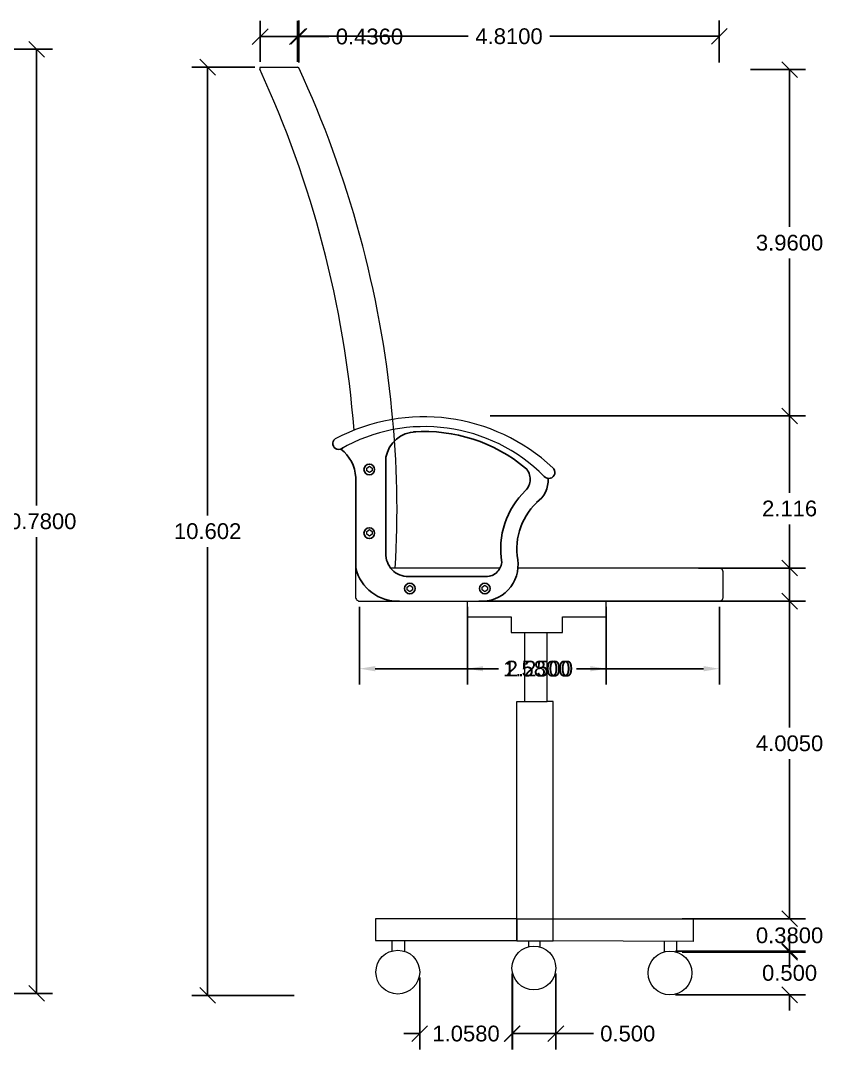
# Model space of a CAD drawing. Header units: centimetres. Extents: x -239 to 1959, y -161 to 626.
# Drawn here: x 446.77 to 455.93, y -123.02 to -111.26 of the extents above; entities that cross this region are included whole.
import ezdxf

# ---------------------------------------------------------------- set-up
doc = ezdxf.new("R2010")
doc.units = ezdxf.units.CM
doc.header["$MEASUREMENT"] = 0
doc.styles.get("Standard").update_dxf_attribs({"font": 'Arial.ttf'})
doc.dimstyles.get("Standard").update_dxf_attribs({"dimtxt": 0.18, "dimasz": 0.18, "dimexe": 0.18, "dimexo": 0.0625, "dimgap": 0.09, "dimtad": 0, "dimtih": 1, "dimtoh": 1, "dimdec": 4, "dimzin": 0, "dimdsep": 46, "dimtxsty": 'Standard', "dimcen": 0.09, "dimadec": 0, "dimazin": 0, "dimtfac": 1, "dimtdec": 4, "dimtofl": 0, "dimtmove": 0, "dimatfit": 3, "dimfxl": 1, "dimtolj": 1, "dimtzin": 0, "dimarcsym": 0})

# ---------------------------------------------------------------- blocks, each defined once
blk = doc.blocks.new('_Oblique')
at = {"color": 0, "linetype": 'ByBlock', "lineweight": -2}
blk.add_line((-0.5, -0.5), (0.5, 0.5), dxfattribs=at)
blk = doc.blocks.new('*D143')
at = {"color": 0, "lineweight": -2, "transparency": 16777216}
for p, q in [((446.299, -111.592), (447.133, -111.592)), ((446.953, -111.592), (446.953, -116.803)), ((446.953, -122.376), (446.953, -117.165)), ((446.299, -122.376), (447.133, -122.376))]:
    blk.add_line(p, q, dxfattribs=at)
at = {"layer": 'Defpoints', "color": 0, "transparency": 16777216}
for p in [(446.237, -111.592), (446.237, -122.376), (446.953, -122.376)]:
    blk.add_point(p, dxfattribs=at)
at = {"color": 0, "lineweight": -2, "transparency": 16777216, "xscale": 0.18, "yscale": 0.18, "zscale": 0.18}
for p, rotation in [((446.953, -111.592), 90), ((446.953, -122.376), 270)]:
    blk.add_blockref('_Oblique', p, dxfattribs=dict(at, rotation=rotation))
at = {"color": 0, "transparency": 16777216, "insert": (446.953, -116.984), "char_height": 0.18, "attachment_point": 5}
blk.add_mtext('\\A1;10.7800', dxfattribs=at)
blk = doc.blocks.new('*D144')
at = {"color": 0, "lineweight": -2, "transparency": 16777216}
for p, q in [((451.328, -122.195), (451.328, -123.015)), ((452.386, -122.195), (452.386, -123.015)), ((451.328, -122.835), (451.148, -122.835)), ((452.386, -122.835), (452.566, -122.835))]:
    blk.add_line(p, q, dxfattribs=at)
at = {"layer": 'Defpoints', "color": 0, "transparency": 16777216}
for p in [(451.328, -122.133), (452.386, -122.133), (452.386, -122.835)]:
    blk.add_point(p, dxfattribs=at)
at = {"color": 0, "lineweight": -2, "transparency": 16777216, "xscale": 0.18, "yscale": 0.18, "zscale": 0.18}
blk.add_blockref('_Oblique', (451.328, -122.835), dxfattribs=at)
at = {"color": 0, "lineweight": -2, "transparency": 16777216, "xscale": 0.18, "yscale": 0.18, "zscale": 0.18, "rotation": 180}
blk.add_blockref('_Oblique', (452.386, -122.835), dxfattribs=at)
at = {"color": 0, "transparency": 16777216, "insert": (451.857, -122.835), "char_height": 0.18, "attachment_point": 5}
blk.add_mtext('\\A1;1.0580', dxfattribs=at)
blk = doc.blocks.new('*D145')
at = {"color": 0, "lineweight": -2, "transparency": 16777216}
for p, q in [((452.382, -122.148), (452.382, -123.015)), ((452.882, -122.148), (452.882, -123.015)), ((452.382, -122.835), (452.882, -122.835)), ((452.882, -122.835), (453.312, -122.835))]:
    blk.add_line(p, q, dxfattribs=at)
at = {"layer": 'Defpoints', "color": 0, "transparency": 16777216}
for p in [(452.382, -122.086), (452.882, -122.086), (452.882, -122.835)]:
    blk.add_point(p, dxfattribs=at)
at = {"color": 0, "lineweight": -2, "transparency": 16777216, "xscale": 0.18, "yscale": 0.18, "zscale": 0.18, "rotation": 180}
blk.add_blockref('_Oblique', (452.382, -122.835), dxfattribs=at)
at = {"color": 0, "lineweight": -2, "transparency": 16777216, "xscale": 0.18, "yscale": 0.18, "zscale": 0.18}
blk.add_blockref('_Oblique', (452.882, -122.835), dxfattribs=at)
at = {"color": 0, "transparency": 16777216, "insert": (453.704, -122.835), "char_height": 0.18, "attachment_point": 5}
blk.add_mtext('\\A1;0.500', dxfattribs=at)
blk = doc.blocks.new('*D166')
at = {"color": 0, "lineweight": -2, "transparency": 16777216}
for p, q in [((449.506, -111.734), (449.506, -111.267)), ((449.932, -111.734), (449.932, -111.267)), ((449.506, -111.447), (449.932, -111.447)), ((449.932, -111.447), (450.292, -111.447))]:
    blk.add_line(p, q, dxfattribs=at)
at = {"layer": 'Defpoints', "color": 0, "transparency": 16777216}
for p in [(449.932, -111.447), (449.506, -111.796), (449.932, -111.796)]:
    blk.add_point(p, dxfattribs=at)
at = {"color": 0, "lineweight": -2, "transparency": 16777216, "xscale": 0.18, "yscale": 0.18, "zscale": 0.18, "rotation": 180}
blk.add_blockref('_Oblique', (449.506, -111.447), dxfattribs=at)
at = {"color": 0, "lineweight": -2, "transparency": 16777216, "xscale": 0.18, "yscale": 0.18, "zscale": 0.18}
blk.add_blockref('_Oblique', (449.932, -111.447), dxfattribs=at)
at = {"color": 0, "transparency": 16777216, "insert": (450.754, -111.447), "char_height": 0.18, "attachment_point": 5}
blk.add_mtext('\\A1;0.4360', dxfattribs=at)
blk = doc.blocks.new('*D167')
at = {"color": 0, "lineweight": -2, "transparency": 16777216}
for p, q in [((449.947, -111.743), (449.947, -111.264)), ((454.749, -111.743), (454.749, -111.264)), ((449.947, -111.444), (451.881, -111.444)), ((454.749, -111.444), (452.815, -111.444))]:
    blk.add_line(p, q, dxfattribs=at)
at = {"layer": 'Defpoints', "color": 0, "transparency": 16777216}
for p in [(454.749, -111.444), (449.947, -111.805), (454.749, -111.805)]:
    blk.add_point(p, dxfattribs=at)
at = {"color": 0, "lineweight": -2, "transparency": 16777216, "xscale": 0.18, "yscale": 0.18, "zscale": 0.18, "rotation": 180}
blk.add_blockref('_Oblique', (449.947, -111.444), dxfattribs=at)
at = {"color": 0, "lineweight": -2, "transparency": 16777216, "xscale": 0.18, "yscale": 0.18, "zscale": 0.18}
blk.add_blockref('_Oblique', (454.749, -111.444), dxfattribs=at)
at = {"color": 0, "transparency": 16777216, "insert": (452.348, -111.444), "char_height": 0.18, "attachment_point": 5}
blk.add_mtext('\\A1;4.8100', dxfattribs=at)
blk = doc.blocks.new('*D168')
at = {"color": 0, "lineweight": -2, "transparency": 16777216}
for p, q in [((450.64, -117.959), (450.64, -118.847)), ((454.75, -117.959), (454.75, -118.847)), ((450.82, -118.667), (452.229, -118.667)), ((454.57, -118.667), (453.161, -118.667))]:
    blk.add_line(p, q, dxfattribs=at)
at = {"color": 0, "transparency": 16777216}
for points in [[(450.82, -118.637), (450.82, -118.697), (450.64, -118.667)], [(454.57, -118.637), (454.57, -118.697), (454.75, -118.667)]]:
    blk.add_solid(points, dxfattribs=at)
at = {"layer": 'Defpoints', "color": 0, "transparency": 16777216}
for p in [(450.64, -117.896), (454.75, -117.896), (454.75, -118.667)]:
    blk.add_point(p, dxfattribs=at)
at = {"color": 0, "transparency": 16777216, "insert": (452.695, -118.667), "char_height": 0.18, "attachment_point": 5}
blk.add_mtext('\\A1;2.2500', dxfattribs=at)
blk = doc.blocks.new('*D169')
at = {"color": 0, "lineweight": -2, "transparency": 16777216}
for p, q in [((451.872, -117.959), (451.872, -118.847)), ((453.458, -117.959), (453.458, -118.847)), ((452.052, -118.667), (452.21, -118.667)), ((453.278, -118.667), (453.12, -118.667))]:
    blk.add_line(p, q, dxfattribs=at)
at = {"color": 0, "transparency": 16777216}
for points in [[(452.052, -118.637), (452.052, -118.697), (451.872, -118.667)], [(453.278, -118.637), (453.278, -118.697), (453.458, -118.667)]]:
    blk.add_solid(points, dxfattribs=at)
at = {"layer": 'Defpoints', "color": 0, "transparency": 16777216}
for p in [(451.872, -117.896), (453.458, -117.896), (453.458, -118.667)]:
    blk.add_point(p, dxfattribs=at)
at = {"color": 0, "transparency": 16777216, "insert": (452.665, -118.667), "char_height": 0.18, "attachment_point": 5}
blk.add_mtext('\\A1;1.5800', dxfattribs=at)
blk = doc.blocks.new('*D146')
at = {"color": 0, "lineweight": -2, "transparency": 16777216}
for p, q in [((449.444, -111.796), (448.726, -111.796)), ((448.906, -111.796), (448.906, -116.916)), ((448.906, -122.398), (448.906, -117.278)), ((449.893, -122.398), (448.726, -122.398))]:
    blk.add_line(p, q, dxfattribs=at)
at = {"layer": 'Defpoints', "color": 0, "transparency": 16777216}
for p in [(449.506, -111.796), (448.906, -122.398), (449.955, -122.398)]:
    blk.add_point(p, dxfattribs=at)
at = {"color": 0, "lineweight": -2, "transparency": 16777216, "xscale": 0.18, "yscale": 0.18, "zscale": 0.18}
for p, rotation in [((448.906, -111.796), 90), ((448.906, -122.398), 270)]:
    blk.add_blockref('_Oblique', p, dxfattribs=dict(at, rotation=rotation))
at = {"color": 0, "transparency": 16777216, "insert": (448.906, -117.097), "char_height": 0.18, "attachment_point": 5}
blk.add_mtext('\\A1;10.602', dxfattribs=at)
blk = doc.blocks.new('*D147')
at = {"color": 0, "lineweight": -2, "transparency": 16777216}
for p, q in [((455.552, -121.892), (455.552, -121.712)), ((454.248, -121.892), (455.732, -121.892)), ((454.248, -122.392), (455.732, -122.392)), ((455.552, -122.392), (455.552, -122.572))]:
    blk.add_line(p, q, dxfattribs=at)
at = {"layer": 'Defpoints', "color": 0, "transparency": 16777216}
for p in [(454.185, -121.892), (455.552, -121.892), (454.185, -122.392)]:
    blk.add_point(p, dxfattribs=at)
at = {"color": 0, "lineweight": -2, "transparency": 16777216, "xscale": 0.18, "yscale": 0.18, "zscale": 0.18}
for p, rotation in [((455.552, -121.892), 270), ((455.552, -122.392), 90)]:
    blk.add_blockref('_Oblique', p, dxfattribs=dict(at, rotation=rotation))
at = {"color": 0, "transparency": 16777216, "insert": (455.552, -122.142), "char_height": 0.18, "attachment_point": 5}
blk.add_mtext('\\A1;0.500', dxfattribs=at)
blk = doc.blocks.new('*D170')
at = {"color": 0, "lineweight": -2, "transparency": 16777216}
for p, q in [((455.552, -121.522), (455.552, -121.342)), ((454.324, -121.522), (455.732, -121.522)), ((454.324, -121.904), (455.732, -121.904)), ((455.552, -121.904), (455.552, -122.084))]:
    blk.add_line(p, q, dxfattribs=at)
at = {"layer": 'Defpoints', "color": 0, "transparency": 16777216}
for p in [(454.262, -121.522), (455.552, -121.522), (454.262, -121.904)]:
    blk.add_point(p, dxfattribs=at)
at = {"color": 0, "lineweight": -2, "transparency": 16777216, "xscale": 0.18, "yscale": 0.18, "zscale": 0.18}
for p, rotation in [((455.552, -121.522), 270), ((455.552, -121.904), 90)]:
    blk.add_blockref('_Oblique', p, dxfattribs=dict(at, rotation=rotation))
at = {"color": 0, "transparency": 16777216, "insert": (455.552, -121.713), "char_height": 0.18, "attachment_point": 5}
blk.add_mtext('\\A1;0.3800', dxfattribs=at)
blk = doc.blocks.new('*D171')
at = {"color": 0, "lineweight": -2, "transparency": 16777216}
for p, q in [((454.512, -117.518), (455.732, -117.518)), ((455.552, -117.518), (455.552, -119.339)), ((455.552, -121.522), (455.552, -119.701)), ((454.512, -121.522), (455.732, -121.522))]:
    blk.add_line(p, q, dxfattribs=at)
at = {"layer": 'Defpoints', "color": 0, "transparency": 16777216}
for p in [(454.449, -117.518), (455.552, -117.518), (454.449, -121.522)]:
    blk.add_point(p, dxfattribs=at)
at = {"color": 0, "lineweight": -2, "transparency": 16777216, "xscale": 0.18, "yscale": 0.18, "zscale": 0.18}
for p, rotation in [((455.552, -117.518), 90), ((455.552, -121.522), 270)]:
    blk.add_blockref('_Oblique', p, dxfattribs=dict(at, rotation=rotation))
at = {"color": 0, "transparency": 16777216, "insert": (455.552, -119.52), "char_height": 0.18, "attachment_point": 5}
blk.add_mtext('\\A1;4.0050', dxfattribs=at)
blk = doc.blocks.new('*D172')
at = {"color": 0, "lineweight": -2, "transparency": 16777216}
for p, q in [((452.131, -115.78), (455.732, -115.78)), ((455.552, -115.78), (455.552, -116.657)), ((455.552, -117.896), (455.552, -117.019)), ((452.131, -117.896), (455.732, -117.896))]:
    blk.add_line(p, q, dxfattribs=at)
at = {"layer": 'Defpoints', "color": 0, "transparency": 16777216}
for p in [(452.069, -115.78), (455.552, -115.78), (452.069, -117.896)]:
    blk.add_point(p, dxfattribs=at)
at = {"color": 0, "lineweight": -2, "transparency": 16777216, "xscale": 0.18, "yscale": 0.18, "zscale": 0.18}
for p, rotation in [((455.552, -115.78), 90), ((455.552, -117.896), 270)]:
    blk.add_blockref('_Oblique', p, dxfattribs=dict(at, rotation=rotation))
at = {"color": 0, "transparency": 16777216, "insert": (455.552, -116.838), "char_height": 0.18, "attachment_point": 5}
blk.add_mtext('\\A1;2.116', dxfattribs=at)
blk = doc.blocks.new('*D148')
at = {"color": 0, "lineweight": -2, "transparency": 16777216}
for p, q in [((455.104, -111.824), (455.732, -111.824)), ((455.552, -111.824), (455.552, -113.621)), ((455.552, -115.78), (455.552, -113.983)), ((455.49, -115.78), (455.372, -115.78))]:
    blk.add_line(p, q, dxfattribs=at)
at = {"layer": 'Defpoints', "color": 0, "transparency": 16777216}
for p in [(455.042, -111.824), (455.552, -111.824), (455.552, -115.78)]:
    blk.add_point(p, dxfattribs=at)
at = {"color": 0, "lineweight": -2, "transparency": 16777216, "xscale": 0.18, "yscale": 0.18, "zscale": 0.18}
for p, rotation in [((455.552, -111.824), 90), ((455.552, -115.78), 270)]:
    blk.add_blockref('_Oblique', p, dxfattribs=dict(at, rotation=rotation))
at = {"color": 0, "transparency": 16777216, "insert": (455.552, -113.802), "char_height": 0.18, "attachment_point": 5}
blk.add_mtext('\\A1;3.9600', dxfattribs=at)

msp = doc.modelspace()

# ---------------------------------------------------------------- linework, layer by layer
at = {"lineweight": 5}
for p, q in [((449.50622, -111.79614), (449.93235, -111.79614)), ((454.79507, -117.84639), (454.79507, -117.56948)), ((452.5264, -119.04239), (452.78249, -119.04239)), ((452.43652, -121.52219), (450.82355, -121.52219)), ((450.82355, -121.52219), (450.82355, -121.77119)), ((452.43652, -121.77119), (452.43652, -121.52219)), ((452.43652, -121.52219), (452.43652, -121.77353)), ((452.83652, -121.52219), (454.44948, -121.52219)), ((452.85283, -121.77353), (452.85283, -121.52219)), ((454.44948, -121.52219), (454.44948, -121.78159)), ((450.82355, -121.77119), (452.43652, -121.77119)), ((451.01066, -121.77119), (451.01066, -121.89175)), ((451.15408, -121.77119), (451.15408, -121.89445)), ((452.43652, -121.77353), (452.85283, -121.77353)), ((452.57071, -121.77353), (452.57071, -121.84325)), ((452.69843, -121.77353), (452.69843, -121.84637)), ((454.44948, -121.78159), (452.85283, -121.77353)), ((454.11812, -121.77992), (454.11812, -121.90132)), ((454.26154, -121.78064), (454.26154, -121.90402))]:
    msp.add_line(p, q, dxfattribs=at)
for p, q in [((450.94235, -116.25268), (450.94235, -117.37457)), ((450.59709, -116.48169), (450.59939, -117.52185)), ((451.2252, -117.61246), (452.0686, -117.61246))]:
    msp.add_line(p, q)
for points in [[(450.72329, -116.3751), (450.75329, -116.3526), (450.78329, -116.3751), (450.78329, -116.4051), (450.75329, -116.4276), (450.72329, -116.4051), (450.72329, -116.3751)], [(450.72329, -117.101), (450.75329, -117.0785), (450.78329, -117.101), (450.78329, -117.131), (450.75329, -117.1535), (450.72329, -117.131), (450.72329, -117.101)], [(450.59938, -117.51787), (450.59507, -117.51787), (450.59507, -117.84639)], [(452.24558, -117.51787), (450.99628, -117.51787)], [(454.7493, -117.51787), (452.44992, -117.51787)], [(451.18468, -117.73609), (451.21468, -117.71359), (451.24468, -117.73609), (451.24468, -117.76609), (451.21468, -117.78859), (451.18468, -117.76609), (451.18468, -117.73609)], [(452.04305, -117.73609), (452.07305, -117.71359), (452.10305, -117.73609), (452.10305, -117.76609), (452.07305, -117.78859), (452.04305, -117.76609), (452.04305, -117.73609)], [(450.63996, -117.89614), (454.75017, -117.89614)], [(451.87181, -117.89614), (451.87181, -118.07506), (452.37181, -118.07506), (452.37181, -118.25441), (452.95841, -118.25441), (452.95841, -118.07506), (453.45841, -118.07506), (453.45841, -117.89614)], [(452.5264, -118.25441), (452.5264, -119.04239)], [(452.78249, -119.04239), (452.78249, -118.25441)], [(452.43652, -121.52219), (452.43652, -119.04239), (452.5264, -119.04239)], [(452.43652, -121.52219), (452.85283, -121.52219), (452.85283, -119.04239), (452.78249, -119.04239)]]:
    msp.add_lwpolyline(points, dxfattribs=at)
for centre in [(450.75212, -116.39121), (450.75212, -117.11884), (451.21473, -117.75126), (452.0719, -117.75126)]:
    msp.add_circle(centre, 0.06123)
for centre in [(452.63159, -122.08572), (451.07786, -122.13255), (454.18532, -122.14212)]:
    msp.add_circle(centre, 0.25, dxfattribs=at)
for centre, radius, start, end in [((449.52696, -111.81309), 0.02679, 140.744434, 190.27355), ((438.52099, -116.89031), 12.0947, 4.496098, 24.79631), ((449.92553, -111.82349), 0.02818, 40.428995, 76.008997), ((438.97322, -116.89031), 12.0947, 5.550114, 24.862374), ((439.95674, -116.85172), 11.1122, 356.563182, 5.84253), ((451.37441, -117.94519), 2.15535, 46.902537, 118.014514), ((451.38514, -117.8183), 1.91646, 44.589045, 119.993808), ((454.74458, -117.56815), 0.05051, 358.495124, 95.372992), ((450.64557, -117.84595), 0.05051, 179.498375, 276.376243), ((454.74457, -117.84595), 0.05051, 263.623757, 0.501625)]:
    msp.add_arc(centre, radius, start, end, dxfattribs=at)
for centre, radius, start, end in [((451.29329, -116.31742), 0.35686, 91.641712, 169.547558), ((451.38431, -117.75515), 1.7973, 50.102368, 94.01569), ((450.40267, -116.0959), 0.06719, 127.19944, 314.633799), ((450.16596, -116.50215), 0.43162, 2.718019, 52.770946), ((452.41295, -116.50333), 0.17766, 312.764273, 45.65211), ((452.80117, -116.42469), 0.07033, 223.279365, 49.301804), ((452.4907, -116.51731), 0.30386, 304.342783, 4.281206), ((453.19281, -117.30427), 0.94024, 134.250128, 189.120142), ((453.17293, -117.30148), 0.73583, 130.132445, 189.51116), ((451.19498, -117.36129), 0.25298, 183.009168, 276.859135), ((452.03633, -117.48227), 0.41513, 265.541577, 8.19974), ((452.08855, -117.43692), 0.17667, 263.516262, 354.677585), ((451.07648, -117.40547), 0.49108, 193.46189, 272.31958)]:
    msp.add_arc(centre, radius, start, end)

# ---------------------------------------------------------------- dimensions: what is measured, and where the dimension line sits
dim = msp.add_linear_dim(base=(449.93235, -111.44667), p1=(449.50622, -111.79614), p2=(449.93235, -111.79614), text='0.4360', dimstyle='Standard', override={"dimdec": 3, "dimblk1": 'Oblique', "dimblk2": 'Oblique', "dimsah": 1})
dim.commit()
dim.dimension.update_dxf_attribs({"geometry": '*D166', "text_midpoint": (450.75438, -111.44667), "dimtype": 160})
for base, p1, p2, text, picture, middle in [((454.7493, -111.44423), (449.94699, -111.80521), (454.7493, -111.80521), '4.8100', '*D167', (452.34814, -111.44423)), ((452.38602, -122.8353), (451.32786, -122.13255), (452.38602, -122.13255), '1.0580', '*D144', (451.85694, -122.8353))]:
    dim = msp.add_linear_dim(base=base, p1=p1, p2=p2, text=text, dimstyle='Standard', override={"dimdec": 3, "dimblk1": 'Oblique', "dimblk2": 'Oblique', "dimsah": 1})
    dim.commit()
    dim.dimension.update_dxf_attribs({"geometry": picture, "text_midpoint": middle})
for base, p1, p2, text, picture, middle in [((446.95277, -122.3757), (446.23664, -111.5924), (446.23664, -122.3757), '10.7800', '*D143', (446.95277, -116.98405)), ((455.55222, -117.51787), (454.44948, -121.52219), (454.44948, -117.51787), '4.0050', '*D171', (455.55222, -119.52003)), ((455.55222, -121.52219), (454.26154, -121.90402), (454.26154, -121.52219), '0.3800', '*D170', (455.55222, -121.7131))]:
    dim = msp.add_linear_dim(base=base, p1=p1, p2=p2, angle=90, text=text, dimstyle='Standard', override={"dimdec": 3, "dimblk1": 'Oblique', "dimblk2": 'Oblique', "dimsah": 1})
    dim.commit()
    dim.dimension.update_dxf_attribs({"geometry": picture, "text_midpoint": middle})
for base, p1, p2, picture, middle in [((448.90561, -122.39817), (449.50622, -111.79614), (449.95544, -122.39817), '*D146', (448.90561, -117.09715)), ((455.55222, -115.78016), (452.0686, -117.89614), (452.0686, -115.78016), '*D172', (455.55222, -116.83815)), ((455.55222, -121.89212), (454.18532, -122.39212), (454.18532, -121.89212), '*D147', (455.55222, -122.14212))]:
    dim = msp.add_linear_dim(base=base, p1=p1, p2=p2, angle=90, dimstyle='Standard', override={"dimdec": 3, "dimblk1": 'Oblique', "dimblk2": 'Oblique', "dimsah": 1})
    dim.commit()
    dim.dimension.update_dxf_attribs({"geometry": picture, "text_midpoint": middle})
dim = msp.add_linear_dim(base=(455.55222, -111.82423), p1=(455.55222, -115.78016), p2=(455.04177, -111.82423), angle=90, text='3.9600', dimstyle='Standard', override={"dimdec": 3, "dimblk1": 'Oblique', "dimblk2": 'Oblique', "dimsah": 1})
dim.commit()
dim.dimension.update_dxf_attribs({"geometry": '*D148', "text_midpoint": (455.55222, -113.8022), "dimtype": 160})
for base, p1, p2, text, picture, middle in [((454.75017, -118.66699), (450.63996, -117.89614), (454.75017, -117.89614), '2.2500', '*D168', (452.69507, -118.66699)), ((453.45841, -118.66699), (451.87181, -117.89614), (453.45841, -117.89614), '1.5800', '*D169', (452.66511, -118.66699))]:
    dim = msp.add_linear_dim(base=base, p1=p1, p2=p2, text=text, dimstyle='Standard')
    dim.commit()
    dim.dimension.update_dxf_attribs({"geometry": picture, "text_midpoint": middle})
dim = msp.add_linear_dim(base=(452.88159, -122.8353), p1=(452.38159, -122.08572), p2=(452.88159, -122.08572), dimstyle='Standard', override={"dimdec": 3, "dimblk1": 'Oblique', "dimblk2": 'Oblique', "dimsah": 1})
dim.commit()
dim.dimension.update_dxf_attribs({"geometry": '*D145', "text_midpoint": (453.70362, -122.8353), "dimtype": 160})

doc.saveas('drawing.dxf')
